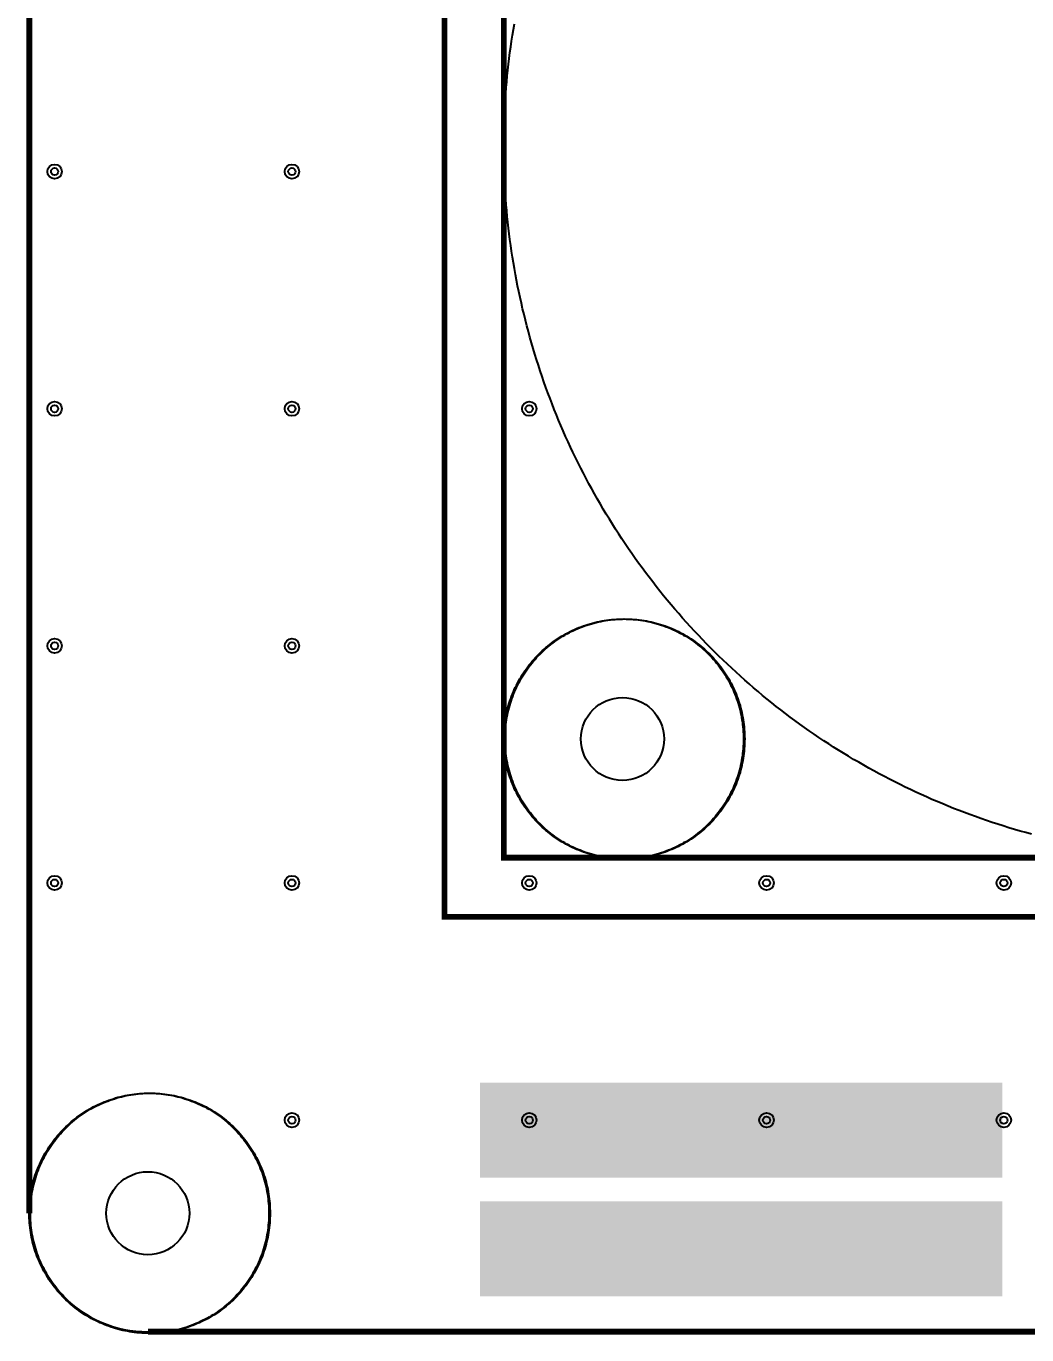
# Model space of a CAD drawing. Header units: millimetres. Extents: x 0 to 100, y -6 to 100.
# Drawn here: x -0.1 to 42, y -0.1 to 55.1 of the extents above; entities that cross this region are included whole.
import ezdxf

# ---------------------------------------------------------------- set-up
doc = ezdxf.new("R2010")
doc.units = ezdxf.units.MM
for name, color, linetype, true_color in [('BoardOutLine', 7, 'Continuous', 0xff00ff), ('BottomLayer', 7, 'Continuous', 0x0000ff), ('BottomSilkLayer', 7, 'Continuous', 0x66cc33), ('Hole', 7, 'Continuous', 0x222222), ('Multi-Layer', 7, 'Continuous', 0xc0c0c0), ('TopLayer', 7, 'Continuous', 0xff0000), ('TopSilkLayer', 7, 'Continuous', 0xffcc00)]:
    doc.layers.add(name, color=color, linetype=linetype, true_color=true_color)

msp = doc.modelspace()

# ---------------------------------------------------------------- hatches: boundary and pattern name
at = {"layer": 'TopSilkLayer'}
for points in [[(41, 6.5), (41, 10.5), (19, 10.5), (19, 6.5), (36, 6.5)], [(41, 1.5), (41, 5.5), (19, 5.5), (19, 1.5), (36, 1.5)]]:
    msp.add_hatch(color=256, dxfattribs=at).paths.add_polyline_path(points)

# ---------------------------------------------------------------- linework, layer by layer
at = {"layer": 'BoardOutLine', "const_width": 0.254}
for points in [[(0, 5), (0, 95)], [(95, 0), (5, 0)]]:
    msp.add_lwpolyline(points, dxfattribs=at)
at = {"layer": 'BoardOutLine'}
msp.add_arc((5, 5), 5, 180, 270, dxfattribs=at)
at = {"layer": 'BottomLayer'}
for points in [[(20.05, 25), (20.051, 25.102), (20.054, 25.204), (20.059, 25.305), (20.066, 25.407), (20.075, 25.508), (20.086, 25.61), (20.099, 25.711), (20.114, 25.811), (20.131, 25.912), (20.15, 26.012), (20.171, 26.111), (20.195, 26.211), (20.22, 26.309), (20.247, 26.407), (20.276, 26.505), (20.307, 26.602), (20.34, 26.698), (20.375, 26.794), (20.412, 26.889), (20.451, 26.983), (20.492, 27.076), (20.534, 27.169), (20.579, 27.26), (20.625, 27.351), (20.673, 27.441), (20.723, 27.53), (20.775, 27.617), (20.828, 27.704), (20.883, 27.79), (20.94, 27.874), (20.999, 27.958), (21.059, 28.04), (21.121, 28.121), (21.184, 28.2), (21.249, 28.278), (21.316, 28.355), (21.384, 28.431), (21.454, 28.505), (21.525, 28.578), (21.598, 28.65), (21.672, 28.719), (21.747, 28.788), (21.824, 28.855), (21.902, 28.92), (21.982, 28.984), (22.063, 29.046), (22.145, 29.106), (22.228, 29.165), (22.312, 29.222), (22.398, 29.277), (22.484, 29.331), (22.572, 29.383), (22.66, 29.433), (22.75, 29.481), (22.841, 29.528), (22.932, 29.572), (23.025, 29.615), (23.118, 29.656), (23.212, 29.695), (23.307, 29.732), (23.402, 29.767), (23.499, 29.801), (23.596, 29.832), (23.693, 29.861), (23.791, 29.889), (23.89, 29.914), (23.989, 29.938), (24.089, 29.959), (24.188, 29.978), (24.289, 29.996), (24.39, 30.011), (24.49, 30.024), (24.592, 30.036), (24.693, 30.045), (24.795, 30.052), (24.896, 30.057), (24.998, 30.06), (25.1, 30.061), (25.202, 30.06), (25.304, 30.057), (25.405, 30.052), (25.507, 30.045), (25.608, 30.036), (25.71, 30.024), (25.811, 30.011), (25.911, 29.996), (26.012, 29.978), (26.112, 29.959), (26.211, 29.938), (26.31, 29.914), (26.409, 29.889), (26.507, 29.861), (26.605, 29.832), (26.701, 29.801), (26.798, 29.767), (26.893, 29.732), (26.988, 29.695), (27.082, 29.656), (27.175, 29.615), (27.268, 29.572), (27.359, 29.528), (27.45, 29.481), (27.54, 29.433), (27.628, 29.383), (27.716, 29.331), (27.803, 29.277), (27.888, 29.222), (27.972, 29.165), (28.056, 29.106), (28.138, 29.046), (28.218, 28.984), (28.298, 28.92), (28.376, 28.855), (28.453, 28.788), (28.528, 28.719), (28.602, 28.65), (28.675, 28.578), (28.746, 28.505), (28.816, 28.431), (28.884, 28.355), (28.951, 28.278), (29.016, 28.2), (29.079, 28.121), (29.141, 28.04), (29.202, 27.958), (29.26, 27.874), (29.317, 27.79), (29.372, 27.704), (29.426, 27.617), (29.477, 27.53), (29.527, 27.441), (29.575, 27.351), (29.622, 27.26), (29.666, 27.169), (29.709, 27.076), (29.749, 26.983), (29.788, 26.889), (29.825, 26.794), (29.86, 26.698), (29.893, 26.602), (29.924, 26.505), (29.953, 26.407), (29.98, 26.309), (30.006, 26.211), (30.029, 26.111), (30.05, 26.012), (30.069, 25.912), (30.086, 25.811), (30.101, 25.711), (30.114, 25.61), (30.126, 25.508), (30.135, 25.407), (30.141, 25.305), (30.146, 25.204), (30.149, 25.102), (30.15, 25), (30.149, 24.898), (30.146, 24.796), (30.141, 24.695), (30.135, 24.593), (30.126, 24.492), (30.114, 24.39), (30.101, 24.289), (30.086, 24.189), (30.069, 24.088), (30.05, 23.988), (30.029, 23.889), (30.006, 23.789), (29.98, 23.691), (29.953, 23.593), (29.924, 23.495), (29.893, 23.398), (29.86, 23.302), (29.825, 23.206), (29.788, 23.111), (29.749, 23.017), (29.709, 22.924), (29.666, 22.831), (29.622, 22.739), (29.575, 22.649), (29.527, 22.559), (29.477, 22.47), (29.426, 22.382), (29.372, 22.296), (29.317, 22.21), (29.26, 22.126), (29.202, 22.042), (29.141, 21.96), (29.079, 21.879), (29.016, 21.8), (28.951, 21.721), (28.884, 21.644), (28.816, 21.569), (28.746, 21.495), (28.675, 21.422), (28.602, 21.35), (28.528, 21.28), (28.453, 21.212), (28.376, 21.145), (28.298, 21.08), (28.218, 21.016), (28.138, 20.954), (28.056, 20.894), (27.972, 20.835), (27.888, 20.778), (27.803, 20.723), (27.716, 20.669), (27.628, 20.617), (27.54, 20.567), (27.45, 20.519), (27.359, 20.472), (27.268, 20.428), (27.175, 20.385), (27.082, 20.344), (26.988, 20.305), (26.893, 20.268), (26.798, 20.233), (26.701, 20.199), (26.605, 20.168), (26.507, 20.139), (26.409, 20.111), (26.31, 20.086), (26.211, 20.062), (26.112, 20.041), (26.012, 20.022), (25.911, 20.004), (25.811, 19.989), (25.71, 19.976), (25.608, 19.964), (25.507, 19.955), (25.405, 19.948), (25.304, 19.943), (25.202, 19.94), (25.1, 19.939), (24.998, 19.94), (24.896, 19.943), (24.795, 19.948), (24.693, 19.955), (24.592, 19.964), (24.49, 19.976), (24.39, 19.989), (24.289, 20.004), (24.188, 20.022), (24.089, 20.041), (23.989, 20.062), (23.89, 20.086), (23.791, 20.111), (23.693, 20.139), (23.596, 20.168), (23.499, 20.199), (23.402, 20.233), (23.307, 20.268), (23.212, 20.305), (23.118, 20.344), (23.025, 20.385), (22.932, 20.428), (22.841, 20.472), (22.75, 20.519), (22.66, 20.567), (22.572, 20.617), (22.484, 20.669), (22.398, 20.723), (22.312, 20.778), (22.228, 20.835), (22.145, 20.894), (22.063, 20.954), (21.982, 21.016), (21.902, 21.08), (21.824, 21.145), (21.747, 21.212), (21.672, 21.28), (21.598, 21.35), (21.525, 21.422), (21.454, 21.495), (21.384, 21.569), (21.316, 21.644), (21.249, 21.721), (21.184, 21.8), (21.121, 21.879), (21.059, 21.96), (20.999, 22.042), (20.94, 22.126), (20.883, 22.21), (20.828, 22.296), (20.775, 22.382), (20.723, 22.47), (20.673, 22.559), (20.625, 22.649), (20.579, 22.739), (20.534, 22.831), (20.492, 22.924), (20.451, 23.017), (20.412, 23.111), (20.375, 23.206), (20.34, 23.302), (20.307, 23.398), (20.276, 23.495), (20.247, 23.593), (20.22, 23.691), (20.195, 23.789), (20.171, 23.889), (20.15, 23.988), (20.131, 24.088), (20.114, 24.189), (20.099, 24.289), (20.086, 24.39), (20.075, 24.492), (20.066, 24.593), (20.059, 24.695), (20.054, 24.796), (20.051, 24.898), (20.05, 25)], [(0.05, 5), (0.051, 5.102), (0.054, 5.204), (0.059, 5.305), (0.066, 5.407), (0.075, 5.508), (0.086, 5.61), (0.099, 5.711), (0.114, 5.811), (0.131, 5.912), (0.15, 6.012), (0.171, 6.111), (0.195, 6.211), (0.22, 6.309), (0.247, 6.407), (0.276, 6.505), (0.307, 6.602), (0.34, 6.698), (0.375, 6.794), (0.412, 6.889), (0.451, 6.983), (0.492, 7.076), (0.534, 7.169), (0.579, 7.26), (0.625, 7.351), (0.673, 7.441), (0.723, 7.53), (0.775, 7.617), (0.828, 7.704), (0.883, 7.79), (0.94, 7.874), (0.999, 7.958), (1.059, 8.04), (1.121, 8.121), (1.184, 8.2), (1.249, 8.278), (1.316, 8.355), (1.384, 8.431), (1.454, 8.505), (1.525, 8.578), (1.598, 8.65), (1.672, 8.719), (1.747, 8.788), (1.824, 8.855), (1.902, 8.92), (1.982, 8.984), (2.063, 9.046), (2.145, 9.106), (2.228, 9.165), (2.312, 9.222), (2.398, 9.277), (2.484, 9.331), (2.572, 9.383), (2.66, 9.433), (2.75, 9.481), (2.841, 9.528), (2.932, 9.572), (3.025, 9.615), (3.118, 9.656), (3.212, 9.695), (3.307, 9.732), (3.402, 9.767), (3.499, 9.801), (3.596, 9.832), (3.693, 9.861), (3.791, 9.889), (3.89, 9.914), (3.989, 9.938), (4.089, 9.959), (4.188, 9.978), (4.289, 9.996), (4.39, 10.011), (4.49, 10.024), (4.592, 10.036), (4.693, 10.045), (4.795, 10.052), (4.896, 10.057), (4.998, 10.06), (5.1, 10.061), (5.202, 10.06), (5.304, 10.057), (5.405, 10.052), (5.507, 10.045), (5.608, 10.036), (5.71, 10.024), (5.811, 10.011), (5.911, 9.996), (6.012, 9.978), (6.112, 9.959), (6.211, 9.938), (6.31, 9.914), (6.409, 9.889), (6.507, 9.861), (6.605, 9.832), (6.701, 9.801), (6.798, 9.767), (6.893, 9.732), (6.988, 9.695), (7.082, 9.656), (7.175, 9.615), (7.268, 9.572), (7.359, 9.528), (7.45, 9.481), (7.54, 9.433), (7.628, 9.383), (7.716, 9.331), (7.803, 9.277), (7.888, 9.222), (7.972, 9.165), (8.056, 9.106), (8.138, 9.046), (8.218, 8.984), (8.298, 8.92), (8.376, 8.855), (8.453, 8.788), (8.528, 8.719), (8.602, 8.65), (8.675, 8.578), (8.746, 8.505), (8.816, 8.431), (8.884, 8.355), (8.951, 8.278), (9.016, 8.2), (9.079, 8.121), (9.141, 8.04), (9.201, 7.958), (9.26, 7.874), (9.317, 7.79), (9.372, 7.704), (9.426, 7.617), (9.477, 7.53), (9.527, 7.441), (9.575, 7.351), (9.622, 7.26), (9.666, 7.169), (9.709, 7.076), (9.749, 6.983), (9.788, 6.889), (9.825, 6.794), (9.86, 6.698), (9.893, 6.602), (9.924, 6.505), (9.953, 6.407), (9.98, 6.309), (10.006, 6.211), (10.029, 6.111), (10.05, 6.012), (10.069, 5.912), (10.086, 5.811), (10.101, 5.711), (10.114, 5.61), (10.126, 5.508), (10.135, 5.407), (10.141, 5.305), (10.146, 5.204), (10.149, 5.102), (10.15, 5), (10.149, 4.898), (10.146, 4.796), (10.141, 4.695), (10.135, 4.593), (10.126, 4.492), (10.114, 4.39), (10.101, 4.289), (10.086, 4.189), (10.069, 4.088), (10.05, 3.988), (10.029, 3.889), (10.006, 3.789), (9.98, 3.691), (9.953, 3.593), (9.924, 3.495), (9.893, 3.398), (9.86, 3.302), (9.825, 3.206), (9.788, 3.111), (9.749, 3.017), (9.709, 2.924), (9.666, 2.831), (9.622, 2.739), (9.575, 2.649), (9.527, 2.559), (9.477, 2.47), (9.426, 2.382), (9.372, 2.296), (9.317, 2.21), (9.26, 2.126), (9.201, 2.042), (9.141, 1.96), (9.079, 1.879), (9.016, 1.8), (8.951, 1.721), (8.884, 1.644), (8.816, 1.569), (8.746, 1.495), (8.675, 1.422), (8.602, 1.35), (8.528, 1.28), (8.453, 1.212), (8.376, 1.145), (8.298, 1.08), (8.218, 1.016), (8.138, 0.954), (8.056, 0.894), (7.972, 0.835), (7.888, 0.778), (7.803, 0.723), (7.716, 0.669), (7.628, 0.617), (7.54, 0.567), (7.45, 0.519), (7.359, 0.472), (7.268, 0.428), (7.175, 0.385), (7.082, 0.344), (6.988, 0.305), (6.893, 0.268), (6.798, 0.233), (6.701, 0.199), (6.605, 0.168), (6.507, 0.139), (6.409, 0.111), (6.31, 0.086), (6.211, 0.062), (6.112, 0.041), (6.012, 0.022), (5.911, 0.004), (5.811, -0.011), (5.71, -0.024), (5.608, -0.036), (5.507, -0.045), (5.405, -0.052), (5.304, -0.057), (5.202, -0.06), (5.1, -0.061), (4.998, -0.06), (4.896, -0.057), (4.795, -0.052), (4.693, -0.045), (4.592, -0.036), (4.49, -0.024), (4.39, -0.011), (4.289, 0.004), (4.188, 0.022), (4.089, 0.041), (3.989, 0.062), (3.89, 0.086), (3.791, 0.111), (3.693, 0.139), (3.596, 0.168), (3.499, 0.199), (3.402, 0.233), (3.307, 0.268), (3.212, 0.305), (3.118, 0.344), (3.025, 0.385), (2.932, 0.428), (2.841, 0.472), (2.75, 0.519), (2.66, 0.567), (2.572, 0.617), (2.484, 0.669), (2.398, 0.723), (2.312, 0.778), (2.228, 0.835), (2.145, 0.894), (2.063, 0.954), (1.982, 1.016), (1.902, 1.08), (1.824, 1.145), (1.747, 1.212), (1.672, 1.28), (1.598, 1.35), (1.525, 1.422), (1.454, 1.495), (1.384, 1.569), (1.316, 1.644), (1.249, 1.721), (1.184, 1.8), (1.121, 1.879), (1.059, 1.96), (0.999, 2.042), (0.94, 2.126), (0.883, 2.21), (0.828, 2.296), (0.775, 2.382), (0.723, 2.47), (0.673, 2.559), (0.625, 2.649), (0.579, 2.739), (0.534, 2.831), (0.492, 2.924), (0.451, 3.017), (0.412, 3.111), (0.375, 3.206), (0.34, 3.302), (0.307, 3.398), (0.276, 3.495), (0.247, 3.593), (0.22, 3.691), (0.195, 3.789), (0.171, 3.889), (0.15, 3.988), (0.131, 4.088), (0.114, 4.189), (0.099, 4.289), (0.086, 4.39), (0.075, 4.492), (0.066, 4.593), (0.059, 4.695), (0.054, 4.796), (0.051, 4.898), (0.05, 5)]]:
    msp.add_lwpolyline(points, close=True, dxfattribs=at)
at = {"layer": 'BottomSilkLayer', "const_width": 0.25}
for points in [[(17.5, 82.5), (82.5, 82.5), (82.5, 17.5), (17.5, 17.5), (17.5, 82.5)], [(20, 80), (80, 80), (80, 20), (20, 20), (20, 80)]]:
    msp.add_lwpolyline(points, close=True, dxfattribs=at)
at = {"layer": 'Hole'}
for centre in [(1.072, 48.928), (11.072, 48.928), (1.072, 38.928), (11.072, 38.928), (21.072, 38.928), (1.072, 28.928), (11.072, 28.928), (1.072, 18.928), (11.072, 18.928), (21.072, 18.928), (31.072, 18.928), (41.072, 18.928), (11.072, 8.928), (21.072, 8.928), (31.072, 8.928), (41.072, 8.928)]:
    msp.add_circle(centre, 0.153, dxfattribs=at)
at = {"layer": 'Multi-Layer'}
msp.add_lwpolyline([(42.233, 20.985), (41.994, 21.05), (41.757, 21.117), (41.519, 21.186), (41.283, 21.257), (41.047, 21.331), (40.811, 21.406), (40.576, 21.482), (40.342, 21.561), (40.108, 21.642), (39.876, 21.725), (39.643, 21.809), (39.412, 21.896), (39.181, 21.984), (38.951, 22.075), (38.722, 22.167), (38.493, 22.261), (38.266, 22.357), (38.039, 22.455), (37.813, 22.555), (37.587, 22.656), (37.363, 22.76), (37.139, 22.865), (36.916, 22.972), (36.695, 23.081), (36.474, 23.192), (36.254, 23.304), (36.035, 23.419), (35.816, 23.535), (35.599, 23.653), (35.383, 23.772), (35.168, 23.894), (34.954, 24.017), (34.741, 24.142), (34.528, 24.269), (34.317, 24.398), (34.107, 24.528), (33.898, 24.66), (33.691, 24.793), (33.484, 24.929), (33.278, 25.066), (33.074, 25.205), (32.87, 25.345), (32.668, 25.487), (32.467, 25.631), (32.267, 25.776), (32.069, 25.924), (31.871, 26.072), (31.675, 26.223), (31.48, 26.374), (31.287, 26.528), (31.094, 26.683), (30.903, 26.84), (30.713, 26.998), (30.525, 27.158), (30.338, 27.319), (30.152, 27.482), (29.967, 27.646), (29.784, 27.812), (29.602, 27.98), (29.422, 28.149), (29.243, 28.319), (29.065, 28.491), (28.889, 28.664), (28.714, 28.839), (28.541, 29.015), (28.369, 29.193), (28.199, 29.372), (28.03, 29.552), (27.862, 29.734), (27.696, 29.917), (27.532, 30.102), (27.369, 30.287), (27.208, 30.475), (27.048, 30.663), (26.89, 30.853), (26.733, 31.044), (26.578, 31.237), (26.424, 31.43), (26.273, 31.625), (26.122, 31.821), (25.974, 32.019), (25.827, 32.217), (25.681, 32.417), (25.537, 32.618), (25.395, 32.82), (25.255, 33.024), (25.116, 33.228), (24.979, 33.434), (24.843, 33.641), (24.71, 33.848), (24.578, 34.057), (24.448, 34.267), (24.319, 34.478), (24.192, 34.691), (24.067, 34.904), (23.944, 35.118), (23.822, 35.333), (23.703, 35.549), (23.585, 35.766), (23.469, 35.985), (23.354, 36.204), (23.242, 36.424), (23.131, 36.645), (23.022, 36.866), (22.915, 37.089), (22.81, 37.313), (22.706, 37.537), (22.605, 37.763), (22.505, 37.989), (22.407, 38.216), (22.311, 38.443), (22.217, 38.672), (22.125, 38.901), (22.034, 39.131), (21.946, 39.362), (21.86, 39.593), (21.775, 39.826), (21.692, 40.058), (21.611, 40.292), (21.532, 40.526), (21.456, 40.761), (21.381, 40.997), (21.307, 41.233), (21.236, 41.469), (21.167, 41.707), (21.1, 41.944), (21.035, 42.183), (20.971, 42.422), (20.91, 42.661), (20.851, 42.901), (20.793, 43.141), (20.738, 43.382), (20.684, 43.623), (20.633, 43.865), (20.583, 44.107), (20.536, 44.35), (20.491, 44.593), (20.447, 44.836), (20.406, 45.08), (20.366, 45.324), (20.329, 45.568), (20.293, 45.812), (20.26, 46.057), (20.228, 46.302), (20.199, 46.548), (20.172, 46.793), (20.146, 47.039), (20.123, 47.285), (20.102, 47.531), (20.082, 47.778), (20.065, 48.024), (20.05, 48.271), (20.037, 48.518), (20.025, 48.765), (20.016, 49.012), (20.009, 49.259), (20.004, 49.506), (20.001, 49.753), (20, 50), (20, 50), (20.001, 50.247), (20.004, 50.494), (20.009, 50.741), (20.016, 50.988), (20.025, 51.235), (20.037, 51.482), (20.05, 51.729), (20.065, 51.976), (20.082, 52.222), (20.102, 52.469), (20.123, 52.715), (20.146, 52.961), (20.172, 53.207), (20.199, 53.452), (20.228, 53.698), (20.26, 53.943), (20.293, 54.188), (20.329, 54.432), (20.366, 54.676), (20.406, 54.92), (20.447, 55.164)], dxfattribs=at)
for centre, radius in [((1.072, 48.928), 0.305), ((11.072, 48.928), 0.305), ((1.072, 38.928), 0.305), ((11.072, 38.928), 0.305), ((21.072, 38.928), 0.305), ((1.072, 28.928), 0.305), ((11.072, 28.928), 0.305), ((25, 25), 1.75), ((1.072, 18.928), 0.305), ((11.072, 18.928), 0.305), ((21.072, 18.928), 0.305), ((31.072, 18.928), 0.305), ((41.072, 18.928), 0.305), ((11.072, 8.928), 0.305), ((21.072, 8.928), 0.305), ((31.072, 8.928), 0.305), ((41.072, 8.928), 0.305), ((5, 5), 1.75)]:
    msp.add_circle(centre, radius, dxfattribs=at)
at = {"layer": 'TopLayer'}
for points in [[(20, 25), (20.001, 25.102), (20.004, 25.204), (20.009, 25.305), (20.016, 25.407), (20.025, 25.508), (20.036, 25.61), (20.049, 25.711), (20.064, 25.811), (20.081, 25.912), (20.1, 26.012), (20.121, 26.111), (20.144, 26.211), (20.17, 26.309), (20.197, 26.407), (20.226, 26.505), (20.257, 26.602), (20.29, 26.698), (20.325, 26.794), (20.362, 26.889), (20.401, 26.983), (20.442, 27.076), (20.484, 27.169), (20.529, 27.261), (20.575, 27.351), (20.623, 27.441), (20.673, 27.53), (20.724, 27.618), (20.778, 27.704), (20.833, 27.79), (20.89, 27.874), (20.949, 27.958), (21.009, 28.04), (21.071, 28.121), (21.134, 28.2), (21.199, 28.279), (21.266, 28.356), (21.334, 28.431), (21.404, 28.505), (21.475, 28.578), (21.548, 28.65), (21.622, 28.719), (21.697, 28.788), (21.774, 28.855), (21.852, 28.92), (21.932, 28.984), (22.013, 29.046), (22.095, 29.106), (22.178, 29.165), (22.262, 29.222), (22.348, 29.277), (22.434, 29.331), (22.522, 29.383), (22.61, 29.433), (22.7, 29.481), (22.791, 29.528), (22.882, 29.572), (22.975, 29.615), (23.068, 29.656), (23.162, 29.695), (23.257, 29.732), (23.352, 29.767), (23.449, 29.801), (23.546, 29.832), (23.643, 29.861), (23.741, 29.889), (23.84, 29.914), (23.939, 29.938), (24.038, 29.959), (24.138, 29.978), (24.239, 29.996), (24.339, 30.011), (24.44, 30.024), (24.542, 30.036), (24.643, 30.045), (24.745, 30.052), (24.846, 30.057), (24.948, 30.06), (25.05, 30.061), (25.152, 30.06), (25.254, 30.057), (25.355, 30.052), (25.457, 30.045), (25.558, 30.036), (25.66, 30.024), (25.761, 30.011), (25.861, 29.996), (25.962, 29.978), (26.062, 29.959), (26.161, 29.938), (26.26, 29.914), (26.359, 29.889), (26.457, 29.861), (26.554, 29.832), (26.651, 29.801), (26.748, 29.767), (26.843, 29.732), (26.938, 29.695), (27.032, 29.656), (27.125, 29.615), (27.218, 29.572), (27.309, 29.528), (27.4, 29.481), (27.49, 29.433), (27.578, 29.383), (27.666, 29.331), (27.752, 29.277), (27.838, 29.222), (27.922, 29.165), (28.005, 29.106), (28.087, 29.046), (28.168, 28.984), (28.248, 28.92), (28.326, 28.855), (28.403, 28.788), (28.478, 28.719), (28.552, 28.65), (28.625, 28.578), (28.696, 28.505), (28.766, 28.431), (28.834, 28.356), (28.901, 28.279), (28.966, 28.2), (29.029, 28.121), (29.091, 28.04), (29.151, 27.958), (29.21, 27.874), (29.267, 27.79), (29.322, 27.704), (29.376, 27.618), (29.427, 27.53), (29.477, 27.441), (29.525, 27.351), (29.571, 27.261), (29.616, 27.169), (29.658, 27.076), (29.699, 26.983), (29.738, 26.889), (29.775, 26.794), (29.81, 26.698), (29.843, 26.602), (29.874, 26.505), (29.903, 26.407), (29.93, 26.309), (29.956, 26.211), (29.979, 26.111), (30, 26.012), (30.019, 25.912), (30.036, 25.811), (30.051, 25.711), (30.064, 25.61), (30.075, 25.508), (30.084, 25.407), (30.091, 25.305), (30.096, 25.204), (30.099, 25.102), (30.1, 25), (30.099, 24.898), (30.096, 24.796), (30.091, 24.695), (30.084, 24.593), (30.075, 24.492), (30.064, 24.39), (30.051, 24.289), (30.036, 24.189), (30.019, 24.088), (30, 23.988), (29.979, 23.889), (29.956, 23.789), (29.93, 23.691), (29.903, 23.593), (29.874, 23.495), (29.843, 23.398), (29.81, 23.302), (29.775, 23.206), (29.738, 23.111), (29.699, 23.017), (29.658, 22.924), (29.616, 22.831), (29.571, 22.739), (29.525, 22.649), (29.477, 22.559), (29.427, 22.47), (29.376, 22.382), (29.322, 22.296), (29.267, 22.21), (29.21, 22.126), (29.151, 22.042), (29.091, 21.96), (29.029, 21.879), (28.966, 21.8), (28.901, 21.721), (28.834, 21.644), (28.766, 21.569), (28.696, 21.495), (28.625, 21.422), (28.552, 21.35), (28.478, 21.281), (28.403, 21.212), (28.326, 21.145), (28.248, 21.08), (28.168, 21.016), (28.087, 20.954), (28.005, 20.894), (27.922, 20.835), (27.838, 20.778), (27.752, 20.723), (27.666, 20.669), (27.578, 20.617), (27.49, 20.567), (27.4, 20.519), (27.309, 20.472), (27.218, 20.428), (27.125, 20.385), (27.032, 20.344), (26.938, 20.305), (26.843, 20.268), (26.748, 20.233), (26.651, 20.199), (26.554, 20.168), (26.457, 20.139), (26.359, 20.111), (26.26, 20.086), (26.161, 20.062), (26.062, 20.041), (25.962, 20.022), (25.861, 20.004), (25.761, 19.989), (25.66, 19.976), (25.558, 19.964), (25.457, 19.955), (25.355, 19.948), (25.254, 19.943), (25.152, 19.94), (25.05, 19.939), (24.948, 19.94), (24.846, 19.943), (24.745, 19.948), (24.643, 19.955), (24.542, 19.964), (24.44, 19.976), (24.339, 19.989), (24.239, 20.004), (24.138, 20.022), (24.038, 20.041), (23.939, 20.062), (23.84, 20.086), (23.741, 20.111), (23.643, 20.139), (23.546, 20.168), (23.449, 20.199), (23.352, 20.233), (23.257, 20.268), (23.162, 20.305), (23.068, 20.344), (22.975, 20.385), (22.882, 20.428), (22.791, 20.472), (22.7, 20.519), (22.61, 20.567), (22.522, 20.617), (22.434, 20.669), (22.348, 20.723), (22.262, 20.778), (22.178, 20.835), (22.095, 20.894), (22.013, 20.954), (21.932, 21.016), (21.852, 21.08), (21.774, 21.145), (21.697, 21.212), (21.622, 21.281), (21.548, 21.35), (21.475, 21.422), (21.404, 21.495), (21.334, 21.569), (21.266, 21.644), (21.199, 21.721), (21.134, 21.8), (21.071, 21.879), (21.009, 21.96), (20.949, 22.042), (20.89, 22.126), (20.833, 22.21), (20.778, 22.296), (20.724, 22.382), (20.673, 22.47), (20.623, 22.559), (20.575, 22.649), (20.529, 22.739), (20.484, 22.831), (20.442, 22.924), (20.401, 23.017), (20.362, 23.111), (20.325, 23.206), (20.29, 23.302), (20.257, 23.398), (20.226, 23.495), (20.197, 23.593), (20.17, 23.691), (20.144, 23.789), (20.121, 23.889), (20.1, 23.988), (20.081, 24.088), (20.064, 24.189), (20.049, 24.289), (20.036, 24.39), (20.025, 24.492), (20.016, 24.593), (20.009, 24.695), (20.004, 24.796), (20.001, 24.898), (20, 25)], [(0, 5), (0.001, 5.102), (0.004, 5.204), (0.009, 5.305), (0.016, 5.407), (0.025, 5.508), (0.036, 5.61), (0.049, 5.711), (0.064, 5.811), (0.081, 5.912), (0.1, 6.012), (0.121, 6.111), (0.144, 6.211), (0.17, 6.309), (0.197, 6.407), (0.226, 6.505), (0.257, 6.602), (0.29, 6.698), (0.325, 6.794), (0.362, 6.889), (0.401, 6.983), (0.442, 7.076), (0.484, 7.169), (0.529, 7.261), (0.575, 7.351), (0.623, 7.441), (0.673, 7.53), (0.724, 7.618), (0.778, 7.704), (0.833, 7.79), (0.89, 7.874), (0.949, 7.958), (1.009, 8.04), (1.071, 8.121), (1.134, 8.2), (1.199, 8.279), (1.266, 8.356), (1.334, 8.431), (1.404, 8.505), (1.475, 8.578), (1.548, 8.65), (1.622, 8.719), (1.697, 8.788), (1.774, 8.855), (1.852, 8.92), (1.932, 8.984), (2.013, 9.046), (2.095, 9.106), (2.178, 9.165), (2.262, 9.222), (2.348, 9.277), (2.434, 9.331), (2.522, 9.383), (2.61, 9.433), (2.7, 9.481), (2.791, 9.528), (2.882, 9.572), (2.975, 9.615), (3.068, 9.656), (3.162, 9.695), (3.257, 9.732), (3.352, 9.767), (3.449, 9.801), (3.546, 9.832), (3.643, 9.861), (3.741, 9.889), (3.84, 9.914), (3.939, 9.938), (4.038, 9.959), (4.138, 9.978), (4.239, 9.996), (4.339, 10.011), (4.44, 10.024), (4.542, 10.036), (4.643, 10.045), (4.745, 10.052), (4.846, 10.057), (4.948, 10.06), (5.05, 10.061), (5.152, 10.06), (5.254, 10.057), (5.355, 10.052), (5.457, 10.045), (5.558, 10.036), (5.66, 10.024), (5.761, 10.011), (5.861, 9.996), (5.962, 9.978), (6.062, 9.959), (6.161, 9.938), (6.26, 9.914), (6.359, 9.889), (6.457, 9.861), (6.554, 9.832), (6.651, 9.801), (6.748, 9.767), (6.843, 9.732), (6.938, 9.695), (7.032, 9.656), (7.125, 9.615), (7.218, 9.572), (7.309, 9.528), (7.4, 9.481), (7.49, 9.433), (7.578, 9.383), (7.666, 9.331), (7.752, 9.277), (7.838, 9.222), (7.922, 9.165), (8.005, 9.106), (8.087, 9.046), (8.168, 8.984), (8.248, 8.92), (8.326, 8.855), (8.403, 8.788), (8.478, 8.719), (8.552, 8.65), (8.625, 8.578), (8.696, 8.505), (8.766, 8.431), (8.834, 8.356), (8.901, 8.279), (8.966, 8.2), (9.029, 8.121), (9.091, 8.04), (9.151, 7.958), (9.21, 7.874), (9.267, 7.79), (9.322, 7.704), (9.376, 7.618), (9.427, 7.53), (9.477, 7.441), (9.525, 7.351), (9.571, 7.261), (9.616, 7.169), (9.658, 7.076), (9.699, 6.983), (9.738, 6.889), (9.775, 6.794), (9.81, 6.698), (9.843, 6.602), (9.874, 6.505), (9.903, 6.407), (9.93, 6.309), (9.956, 6.211), (9.979, 6.111), (10, 6.012), (10.019, 5.912), (10.036, 5.811), (10.051, 5.711), (10.064, 5.61), (10.075, 5.508), (10.084, 5.407), (10.091, 5.305), (10.096, 5.204), (10.099, 5.102), (10.1, 5), (10.099, 4.898), (10.096, 4.796), (10.091, 4.695), (10.084, 4.593), (10.075, 4.492), (10.064, 4.39), (10.051, 4.289), (10.036, 4.189), (10.019, 4.088), (10, 3.988), (9.979, 3.889), (9.956, 3.789), (9.93, 3.691), (9.903, 3.593), (9.874, 3.495), (9.843, 3.398), (9.81, 3.302), (9.775, 3.206), (9.738, 3.111), (9.699, 3.017), (9.658, 2.924), (9.616, 2.831), (9.571, 2.739), (9.525, 2.649), (9.477, 2.559), (9.427, 2.47), (9.376, 2.382), (9.322, 2.296), (9.267, 2.21), (9.21, 2.126), (9.151, 2.042), (9.091, 1.96), (9.029, 1.879), (8.966, 1.8), (8.901, 1.721), (8.834, 1.644), (8.766, 1.569), (8.696, 1.495), (8.625, 1.422), (8.552, 1.35), (8.478, 1.281), (8.403, 1.212), (8.326, 1.145), (8.248, 1.08), (8.168, 1.016), (8.087, 0.954), (8.005, 0.894), (7.922, 0.835), (7.838, 0.778), (7.752, 0.723), (7.666, 0.669), (7.578, 0.617), (7.49, 0.567), (7.4, 0.519), (7.309, 0.472), (7.218, 0.428), (7.125, 0.385), (7.032, 0.344), (6.938, 0.305), (6.843, 0.268), (6.748, 0.233), (6.651, 0.199), (6.554, 0.168), (6.457, 0.139), (6.359, 0.111), (6.26, 0.086), (6.161, 0.062), (6.062, 0.041), (5.962, 0.022), (5.861, 0.004), (5.761, -0.011), (5.66, -0.024), (5.558, -0.036), (5.457, -0.045), (5.355, -0.052), (5.254, -0.057), (5.152, -0.06), (5.05, -0.061), (4.948, -0.06), (4.846, -0.057), (4.745, -0.052), (4.643, -0.045), (4.542, -0.036), (4.44, -0.024), (4.339, -0.011), (4.239, 0.004), (4.138, 0.022), (4.038, 0.041), (3.939, 0.062), (3.84, 0.086), (3.741, 0.111), (3.643, 0.139), (3.546, 0.168), (3.449, 0.199), (3.352, 0.233), (3.257, 0.268), (3.162, 0.305), (3.068, 0.344), (2.975, 0.385), (2.882, 0.428), (2.791, 0.472), (2.7, 0.519), (2.61, 0.567), (2.522, 0.617), (2.434, 0.669), (2.348, 0.723), (2.262, 0.778), (2.178, 0.835), (2.095, 0.894), (2.013, 0.954), (1.932, 1.016), (1.852, 1.08), (1.774, 1.145), (1.697, 1.212), (1.622, 1.281), (1.548, 1.35), (1.475, 1.422), (1.404, 1.495), (1.334, 1.569), (1.266, 1.644), (1.199, 1.721), (1.134, 1.8), (1.071, 1.879), (1.009, 1.96), (0.949, 2.042), (0.89, 2.126), (0.833, 2.21), (0.778, 2.296), (0.724, 2.382), (0.673, 2.47), (0.623, 2.559), (0.575, 2.649), (0.529, 2.739), (0.484, 2.831), (0.442, 2.924), (0.401, 3.017), (0.362, 3.111), (0.325, 3.206), (0.29, 3.302), (0.257, 3.398), (0.226, 3.495), (0.197, 3.593), (0.17, 3.691), (0.144, 3.789), (0.121, 3.889), (0.1, 3.988), (0.081, 4.088), (0.064, 4.189), (0.049, 4.289), (0.036, 4.39), (0.025, 4.492), (0.016, 4.593), (0.009, 4.695), (0.004, 4.796), (0.001, 4.898), (0, 5)]]:
    msp.add_lwpolyline(points, close=True, dxfattribs=at)
at = {"layer": 'TopSilkLayer', "const_width": 0.25}
for points in [[(17.5, 82.5), (82.5, 82.5), (82.5, 17.5), (17.5, 17.5), (17.5, 82.5)], [(20, 80), (80, 80), (80, 20), (20, 20), (20, 80)]]:
    msp.add_lwpolyline(points, close=True, dxfattribs=at)

doc.saveas('drawing.dxf')
